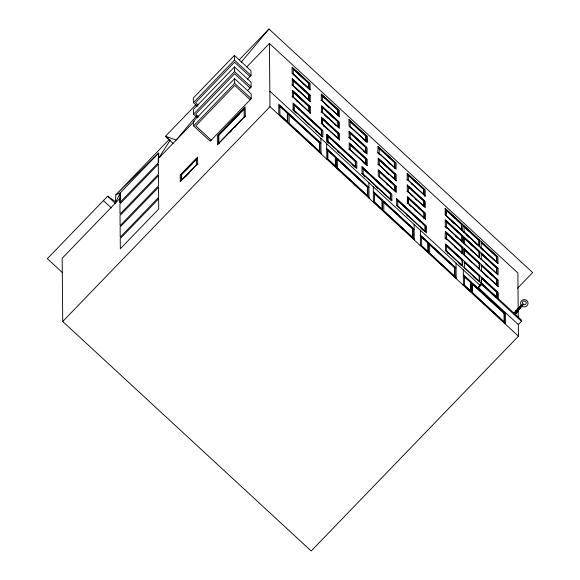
<?xml version="1.0" encoding="UTF-8"?>
<svg xmlns="http://www.w3.org/2000/svg" width="580" height="580" viewBox="0 0 580 580"><rect width="100%" height="100%" fill="white"/><g stroke="black" fill="none" stroke-linecap="round" stroke-linejoin="round"><path stroke-width="0.87" d="M119.908 202.55L120.306 192.864L158.695 153.069L158.297 162.762L119.908 202.55L120.306 192.857L115.884 194.735L115.231 203.275L107.612 196.236L47.342 258.702L62.625 272.817M115.231 203.275L120.306 192.857M515.758 312.729L516.222 313.164L522.072 305.189L515.758 312.635L516.222 313.164L515.75 312.736L521.761 304.899L515.758 312.635L516.222 313.062L521.188 306.392L520.731 305.957L513.481 313.461M170.317 140.041L158.26 158.666L158.297 162.755M516.222 313.164L523.595 303.898M516.222 311.445L515.758 311.018L521.224 305.442L521.681 305.885L513.945 313.889M516.78 310.771L521.21 305.457M196.555 115.717L176.284 139.99L165.409 136.329L196.047 104.574M241.157 62.299L268.961 29L532.658 272.586L517.592 288.202M247.464 79.119L251.024 75.436L250.981 70.731L234.4 55.419L193.35 97.962L193.394 102.667L197.374 106.336M193.394 102.667L234.443 60.117L234.4 55.419M239.083 59.972L268.961 29M247.566 90.625L251.125 86.942L251.082 82.237L234.501 66.925L193.459 109.468L193.502 114.166L197.475 117.841M193.502 114.166L234.545 71.623L234.501 66.925M169.295 139.388L115.884 194.735L158.695 153.069L158.26 158.666L194.307 121.314M234.61 78.648L193.561 121.191L193.604 125.896L210.185 141.208L251.234 98.665L251.191 93.96L234.61 78.648L234.654 83.346L193.604 125.896M119.871 198.454L62.161 258.274L62.734 321.487L311.192 551L518.44 336.19L518.332 324.133M246.754 66.954L269.41 43.471L517.867 272.984L518.274 317.992M244.122 108.3L244.202 116.812L218.464 143.492L218.385 134.973L244.122 108.3L244.542 108.685L218.798 135.357L218.877 143.876M223.314 130.362L239.402 113.694M241.874 111.128L243.731 109.207M196.54 158.528L196.591 164.474L181.293 180.329L181.235 174.384L196.54 158.528L196.954 158.913L181.656 174.768L181.7 179.865M186.194 169.744L196.134 159.449M197.649 163.69L180.25 181.728L180.191 175.153L197.584 157.122L197.642 163.698L198.055 164.082M185.382 176.907L189.667 172.463M245.26 116.036L217.42 144.891L217.34 135.742L245.173 106.894L245.253 116.043L245.666 116.428M229.549 132.813L231.435 130.862M234.574 127.607L235.828 126.309M62.734 321.487L269.983 106.684L269.41 43.471M291.87 85.282L292.262 84.876L292.211 78.706L310.22 95.345L310.249 101.529L292.24 84.897L310.271 101.507M279.458 107.641L279.836 105.56L287.731 112.853L287.818 122.054L279.923 114.76L279.836 105.56M291.972 96.911L292.363 96.505L292.313 90.342L310.322 106.974L310.358 113.158M293.081 97.621L293.473 97.215L293.422 91.676L309.212 106.263L309.263 111.802L293.473 97.215M308.661 88.16L308.618 83.411L309.01 83.005L293.219 68.418L293.27 73.95L309.06 88.544L309.01 83.005M294.14 104.313L294.19 110.345L321.791 135.843L321.74 129.811L294.14 104.313L293.748 104.719L321.349 130.217L321.4 136.249M287.426 122.46L287.339 113.26L287.731 112.853M292.697 110.04L293.089 109.635L293.031 102.972L322.842 130.514L322.9 137.184L293.081 109.642M289.115 114.129L289.202 123.337L319.892 151.684L319.805 142.477L289.115 114.129L288.724 114.535L319.413 142.89L319.493 151.25M308.763 99.789L308.719 95.04L309.111 94.634L293.32 80.047L293.371 85.586L309.162 100.173L309.111 94.634M294.19 110.345L293.799 110.751L293.77 107.307M308.864 111.418L308.821 106.676L309.212 106.263M320.928 100.521L321.327 100.108M309.981 113.549L310.373 113.144L292.349 96.526M322.038 101.225L322.429 100.819L322.379 95.287L338.169 109.874L338.22 115.406L322.429 100.819M322.48 106.916L322.531 112.447L338.321 127.034L338.27 121.503L322.48 106.916L322.089 107.322L337.879 121.909L337.923 126.65M321.03 112.15L321.429 111.737L321.371 105.575L339.38 122.213L339.416 128.397L321.407 111.759M322.139 112.853L322.531 112.447M322.632 124.084L322.241 124.49L322.19 118.951L322.582 118.545L338.372 133.132L338.423 138.671L322.632 124.084L322.582 118.545M321.132 123.779L321.53 123.373M337.821 115.021L337.777 110.28L338.169 109.874M321.349 130.217L321.74 129.811M337.879 121.909L338.27 121.503M319.413 142.89L319.805 142.477M338.024 138.286L337.981 133.538L338.372 133.132M326.33 148.966L326.728 148.56L368.916 187.521M327.526 159.507L327.446 150.307L327.838 149.901L335.733 157.194L335.813 166.395L327.918 159.101L327.838 149.901M326.424 158.797L326.815 158.391L369.003 197.352M348.739 137.743L349.131 137.337M350.233 138.04L366.031 152.627L365.98 147.095L350.189 132.508L350.233 138.04L349.841 138.446L351.161 139.664M335.414 165.967L335.341 157.6L335.733 157.194M350.291 144.137L350.334 149.676L366.132 164.263L366.082 158.724L350.291 144.137L349.892 144.543L365.69 159.13L365.741 164.669L363.109 162.24M337.205 167.671L336.806 168.084L336.726 158.876L337.118 158.471L367.807 186.818L367.887 196.025L337.205 167.671L337.118 158.471M348.841 149.372L349.232 148.966M349.943 150.082L350.334 149.676M365.538 141.411L365.487 135.872L365.879 135.466L350.088 120.879L350.131 126.411L365.929 140.998L365.538 141.411L364.218 140.193M363.66 151.213L365.639 153.04L365.589 147.501L365.98 147.095M355.337 166.735L355.286 161.566L355.678 161.16L328.077 135.662L328.135 141.694L355.736 167.192L355.678 161.16M365.69 159.13L366.082 158.724M363.123 168.041L362.732 168.446L390.333 193.938L390.391 199.977L390.782 199.571L390.724 193.531L363.123 168.041L363.181 174.072L362.79 174.478M378.066 146.414L377.725 152.982L379.653 154.766M361.681 173.768L362.072 173.362L362.014 166.699M379.276 159.377L379.327 164.916L395.118 179.503L395.067 173.964L379.276 159.377L378.885 159.783L394.675 174.37L394.719 179.118M377.826 164.611L378.218 164.205L378.167 158.043L396.176 174.674L396.212 180.866M378.936 165.322L379.327 164.916M379.378 171.013L379.429 176.552L395.219 191.139L395.168 185.6L379.378 171.013L378.986 171.419L394.777 186.006L394.821 190.755M367.488 195.59L367.415 187.224L367.807 186.818M379.037 176.958L379.429 176.552M394.625 168.28L394.574 162.741L394.965 162.335L379.175 147.748L379.226 153.287L395.016 167.874L394.965 162.335M394.675 174.37L395.067 173.964M373.034 201.855L373.426 201.448L414.236 239.134M394.777 186.006L395.168 185.6M382.046 209.039L381.974 200.673L382.365 200.267L374.448 192.959L374.535 202.159L382.445 209.467L382.365 200.267M390.333 193.938L390.724 193.531M406.819 179.858L407.211 179.452L407.153 173.282M407.921 180.561L408.313 180.155L408.262 174.624L424.06 189.21L424.111 194.742L408.313 180.155M406.921 191.487L407.312 191.081M408.023 192.198L408.414 191.784L408.363 186.252L424.161 200.839L424.212 206.379L408.414 191.784M396.292 205.74L396.684 205.335L396.626 198.672M397.401 206.451L397.793 206.045L397.735 200.006L425.336 225.504L425.394 231.543L397.793 206.045M408.465 197.881L408.516 203.42L408.124 203.826L408.074 198.287L408.465 197.881L424.263 212.469L424.313 218.007L423.922 218.413L423.871 212.882L424.263 212.469M407.022 203.116L407.414 202.71M423.712 194.358L423.668 189.617L424.06 189.21M424.828 196.489L425.22 196.083L425.162 189.921L407.131 173.311M423.813 205.994L423.77 201.245L424.161 200.839M412.721 237.372L412.641 229.006L413.033 228.6L383.75 201.543L383.829 210.75L413.12 237.8L413.033 228.6M424.995 231.087L424.944 225.91L425.336 225.504M420.094 235.603L420.486 235.19L456.061 268.047M445.918 213.411L446.281 209.634L462.086 224.228L462.137 230.137L461.745 230.543L461.695 224.634L462.086 224.228M421.595 236.531L421.682 245.768L428.308 251.887L428.221 242.65L421.595 236.531L421.203 236.937L427.83 243.056L427.909 251.452M420.181 245.463L420.572 245.057L456.148 277.907M421.283 246.174L421.682 245.768M427.83 243.056L428.221 242.65M429.301 253.576L429.693 253.163L429.606 243.933L454.952 267.344L455.032 276.573L454.64 276.986L454.56 267.75L454.952 267.344M445.382 231.311L445.048 238.249L446.368 239.475M446.15 238.96L446.542 238.554L446.491 232.652L462.296 247.247L462.347 253.155L446.542 238.554M464.029 226.026L464.087 231.935L479.319 246.007L479.261 240.098L464.029 226.026L463.637 226.439L478.87 240.504L478.921 245.572M446.607 245.268L446.658 251.176L462.463 265.77L462.405 259.869L446.607 245.268L446.216 245.681L462.013 260.275L462.064 265.336M445.164 250.872L445.556 250.466L445.498 243.933L498.263 292.675L498.314 299.222M463.696 232.341L464.087 231.935M446.266 251.582L446.658 251.176M461.847 241.932L461.796 236.024L462.188 235.618L446.382 221.024L446.44 226.925L462.238 241.526L462.188 235.618M464.138 237.416L464.188 243.325L463.797 243.731L463.746 237.822L464.138 237.416L479.37 251.488L479.421 257.397L479.029 257.803L478.978 251.894L479.37 251.488M461.955 253.561L461.897 247.653L462.296 247.247M463.899 254.518L463.848 249.451L464.239 249.045L479.471 263.117L479.529 269.026L479.138 269.432L479.08 263.523L479.471 263.117M478.87 240.504L479.261 240.098M462.013 260.275L462.405 259.869M480.921 259.55L481.313 259.137L481.255 253.235L496.937 267.721L496.988 273.622L481.313 259.137M481.364 264.864L481.414 270.766L497.096 285.251L497.046 279.35L481.364 264.864L480.972 265.27L496.654 279.756L496.697 284.816M463.028 284.983L463.42 284.577L505.608 323.538L505.521 313.707L463.333 274.746M464.13 285.693L464.522 285.287L464.442 276.087L470.953 282.098L471.033 291.305L464.522 285.287M481.023 271.179L481.414 270.766M468.038 289.304L470.641 291.711L470.561 282.504L470.953 282.098M496.444 256.737L496.835 256.331L481.153 241.845L481.204 247.754L496.886 262.232L496.495 262.638L496.444 256.737L481.414 242.853M479.239 281.206L479.196 276.145L479.587 275.739L464.355 261.667L464.413 267.576L479.646 281.648L479.587 275.739M472.011 291.312L471.946 283.787L472.337 283.381L504.411 313.004L504.491 322.212L472.417 292.581L472.337 283.381M490.68 291.841L497.212 297.873L497.161 291.965L481.48 277.486L481.088 277.892L496.763 292.378L496.813 297.438M481.647 283.272L478.5 286.535L478.507 287.781L518.332 324.568L521.485 321.305L521.471 320.058L481.647 283.272L481.661 284.519L478.507 287.781M496.589 273.187L496.545 268.127L496.937 267.721M496.654 279.756L497.046 279.35M496.763 292.378L497.161 291.965M504.092 321.777L504.02 313.418L504.411 313.004M515.497 310.865L516.207 311.547L515.983 313.824L515.518 313.388L515.758 310.597L515.961 311.293M513.945 313.802L515.461 312.236M519.23 308.328L521.725 305.834M514.503 313.925L515.511 312.881L516.222 313.57M514.511 314.012L515.518 312.968M515.518 313.388L515.743 311.119M514.967 314.353L515.975 313.309M514.975 314.44L515.983 313.396M520.731 305.957L521.645 305.834M168.229 138.265L165.409 136.329L173.028 143.369M107.612 196.236L115.362 201.564M445.157 208.307L497.937 257.041L497.988 263.588L445.215 214.839L445.172 208.292M348.95 119.567L366.981 136.177L367.038 142.339L349.008 125.729L348.971 119.538M378.037 146.435L396.075 163.045L396.104 169.237L378.095 152.605M322.806 96.135L325.38 98.513M328.592 101.478L333.739 106.234M351.154 122.322L361.442 131.827M379.603 148.596L390.536 158.702M408.69 175.472L410.618 177.255M411.909 178.444L416.411 182.599M446.76 210.525L455.329 218.45M456.649 219.668L457.968 220.886M463.906 226.374L469.184 231.246M471.823 233.682L475.122 236.727M481.719 242.824L483.691 244.651M486.33 247.087L492.268 252.568M293.647 69.267L303.935 78.771M321.987 95.693L337.777 110.28M350.349 121.887L365.487 135.872M378.784 148.154L394.574 162.741M407.87 175.029L423.668 189.617M445.889 210.04L461.695 224.634M293.48 69.433L308.618 83.411M292.139 73.269L310.148 89.907L310.119 83.716L292.081 67.106L292.139 73.269L310.169 89.878M339.336 116.747L321.298 100.137L321.269 93.946L339.278 110.577L339.307 116.776M407.189 179.474L425.22 196.083M462.137 230.137L446.332 215.535L446.281 209.634M445.23 214.825L497.995 263.574M298.142 79.221L299.454 80.439M302.745 83.477L304.065 84.694M325.982 104.871L328.613 107.307M349.74 126.817L351.719 128.644M388.042 162.204L390.021 164.024M411.213 183.606L412.532 184.817M451.211 220.813L454.502 223.851M466.342 234.791L468.988 237.235M475.614 243.353L476.941 244.579M480.813 248.16L483.43 250.575M349.051 131.189L367.082 147.806L367.118 153.99L349.109 137.351L349.073 131.167M407.233 184.933L425.263 201.55L425.299 207.734L407.29 191.103L407.254 184.911M292.189 78.728L310.199 95.366M446.861 221.915L449.5 224.358M452.139 226.794L458.077 232.275M464.667 238.373L473.244 246.29M481.821 254.214L487.758 259.695M490.397 262.131L492.376 263.958M445.991 221.43L461.796 236.024M463.746 237.822L478.978 251.894M480.863 253.641L496.545 268.127M293.748 80.895L296.96 83.868M298.25 85.057L302.753 89.211M322.908 107.764L324.191 108.953M328.055 112.52L333.841 117.863M350.61 133.356L361.543 143.456M379.704 160.232L387.418 167.359M388.709 168.548L390.637 170.332M408.791 187.101L410.082 188.29M411.365 189.479L415.867 193.633M349.791 132.914L365.589 147.501M407.972 186.658L423.77 201.245M292.929 80.453L308.719 95.04M464.188 243.325L479.421 257.397M378.203 164.227L396.227 180.844M296.924 89.639L298.896 91.459M324.771 115.29L328.062 118.327M334.638 124.403L335.958 125.621M386.831 172.615L388.803 174.442M410.654 194.626L411.974 195.844M415.265 198.882L416.578 200.093M455.264 235.85L457.896 238.279M470.416 249.85L473.07 252.293M485.489 263.769L488.106 266.184M444.94 226.62L446.919 228.455M445.367 231.326L498.147 280.06L498.198 286.6M321.458 117.225L339.481 133.842L339.517 140.026M292.291 90.357L310.3 106.996M446.962 233.544L448.942 235.371M451.581 237.814L458.178 243.905M464.116 249.386L472.693 257.31M474.012 258.528L475.332 259.746M481.922 265.843L487.2 270.715M489.839 273.151L492.478 275.587M446.1 233.058L461.897 247.653M463.848 249.451L479.08 263.523M293.85 92.532L295.778 94.315M297.062 95.504L302.209 100.253M326.866 122.96L333.942 129.5M350.712 144.993L361.644 155.092M379.806 171.861L390.739 181.96M410.821 200.52L414.685 204.08M418.542 207.647L419.826 208.836M293.031 92.082L308.821 106.676M322.19 118.951L337.981 133.538M408.074 198.287L423.871 212.882M408.516 203.42L424.313 218.007M479.529 269.026L464.297 254.954L464.239 249.045M339.539 140.012L321.508 123.388L321.472 117.211M367.242 165.604L349.218 148.987L349.174 142.803L367.183 159.435L367.227 165.619M425.423 219.349L407.399 202.732L407.356 196.548L425.365 213.179L425.408 219.363M445.425 237.858L498.205 286.592M296.365 100.659L297.685 101.877M324.213 126.317L327.504 129.354M386.273 183.643L388.245 185.462M409.444 205.044L410.756 206.262M414.707 209.909L416.02 211.12M454.713 246.87L456.685 248.697M469.198 260.253L471.852 262.704M484.293 274.195L487.555 277.211M323.067 125.563L324.351 126.752M326.961 134.335L356.787 161.871L356.838 168.541L327.019 140.998L326.961 134.335L327.026 140.991L326.634 141.397L328.621 143.231M362.007 166.707L391.834 194.242L391.884 200.912L362.065 173.369M396.618 198.679L426.445 226.214L426.496 232.885L396.676 205.342M294.625 105.219L299.258 109.504M301.912 111.947L308.538 118.074M309.865 119.291L317.151 126.027M328.563 136.568L331.209 139.019M332.536 140.237L345.129 151.873M347.115 153.707L351.089 157.376M362.95 168.331L368.909 173.84M370.895 175.675L382.822 186.695M384.149 187.92L386.135 189.754M398.221 200.912L414.127 215.608M416.114 217.442L420.747 221.727M447.078 246.167L453.016 251.655M454.336 252.873L458.294 256.527M464.892 262.617L475.44 272.368M481.378 277.849L491.274 286.991M327.685 136.068L355.286 161.566M397.343 200.419L424.944 225.91M463.964 262.073L479.196 276.145M515.497 311.286L515.961 311.714M515.504 311.373L515.968 311.801M363.181 174.072L390.782 199.571M488.715 290.029L481.53 283.388L481.48 277.486M445.541 250.48L481.835 283.975M483.14 285.208L488.425 290.072M492.384 293.726L496.342 297.38M305.631 121.677L308.255 124.106M315.491 130.783L316.803 132.001M337.596 151.213L339.568 153.033M352.053 164.568L354.685 166.996M375.274 186.013L377.899 188.442M406.602 214.948L407.914 216.166M421.058 228.302L423.03 230.13M458.78 263.139L461.412 265.575M473.287 276.544L475.941 278.994M294.024 111.266L296.01 113.107M363.667 175.602L364.994 176.827M447.144 252.699L448.456 253.917M481.661 284.519L521.485 321.305M269.845 91.183L479.863 285.179M234.443 60.117L251.024 75.436M249.973 76.517L234.501 62.227L195.547 102.602L198.128 104.987M320.914 143.18L278.726 104.219L278.813 114.05L321.008 153.018M373.339 191.618L414.149 229.303M279.654 105.843L283.606 109.497M288.876 114.369L298.106 122.895M299.425 124.113L307.994 132.03M309.314 133.248L315.244 138.729M328.309 150.793L331.608 153.838M339.517 161.146L352.038 172.717M354.677 175.145L363.247 183.062M374.919 193.85L378.211 196.888M385.453 203.573L397.293 214.52M399.272 216.34L408.479 224.851M422.066 237.423L424.045 239.25M430.628 245.333L450.392 263.588M464.913 276.979L466.893 278.806M472.163 283.678L481.393 292.204M484.032 294.64L495.893 305.602M497.212 306.82L499.851 309.249M279.444 105.966L287.339 113.26M327.446 150.307L335.341 157.6M336.726 158.876L367.415 187.224M374.716 193.974L381.974 200.673M383.358 201.956L412.641 229.006M429.214 244.339L454.56 267.75M464.051 276.493L470.561 282.504M471.946 283.787L504.02 313.418M234.545 71.623L251.125 86.942M429.693 253.163L455.032 276.573M250.081 88.022L234.61 73.733L195.656 114.108L198.875 117.087M279.531 115.166L281.503 116.993M294.031 128.564L296.648 130.978M309.705 143.042L311.663 144.855M338.118 169.287L340.076 171.1M348.558 178.937L349.87 180.141M353.786 183.766L356.395 186.173M378.754 206.828L380.074 208.046M392.095 219.146L394.088 220.994M400.744 227.143L403.404 229.6M424.603 249.233L426.59 251.067M439.046 262.573L441.648 264.98M477.92 298.432L479.225 299.642M483.154 303.267L485.119 305.08M492.971 312.337L494.283 313.548M498.213 317.173L500.177 318.986M269.983 106.684L518.44 336.19M234.654 83.346L251.234 98.665M250.183 99.746L234.719 85.456L195.764 125.831L211.229 140.121M244.202 116.812L244.615 117.196M218.385 134.973L218.798 135.357M196.591 164.474L197.004 164.858M181.235 174.384L181.656 174.768M103.414 200.586L111.389 207.952M515.968 312.475L515.983 313.824M515.758 310.597L515.758 311.018M496.835 256.331L496.886 262.232M481.11 280.423L481.132 282.953M463.289 269.874L463.435 285.382M456.018 263.153L456.155 278.661M420.442 230.209L420.587 245.797M414.098 224.438L414.243 239.939M373.302 186.745L373.44 202.253M368.873 182.656L369.01 198.157M366.959 136.198L367.01 142.368M365.879 135.466L365.929 140.998M326.685 143.688L326.83 159.188M320.87 138.315L321.015 153.823M524.132 304.739A1.943 1.899 -0.5 0 1 522.595 301.904A1.943 1.899 -0.5 0 1 525.871 301.745A1.943 1.899 -0.5 0 1 524.639 304.717M158.318 164.169L119.929 203.964L120.016 214.107L158.405 174.312L158.318 164.169M158.42 175.725L120.031 215.521L120.118 225.656L158.507 185.868L158.42 175.725M158.528 187.282L120.14 227.07L120.227 237.213L158.615 197.417L158.528 187.282M158.63 198.831L120.241 238.626L120.328 248.762L158.717 208.974L158.63 198.831M498.039 268.431L445.259 219.697L445.324 226.229L498.104 274.964L498.039 268.431M396.278 186.311L378.247 169.694L378.305 175.856L396.328 192.473L396.278 186.311M522.167 306.255A3.734 3.654 -0.5 0 0 528.01 303.55A3.734 3.654 -0.5 0 0 522.696 299.947A3.734 3.654 -0.5 0 0 522.167 306.255"/></g></svg>
